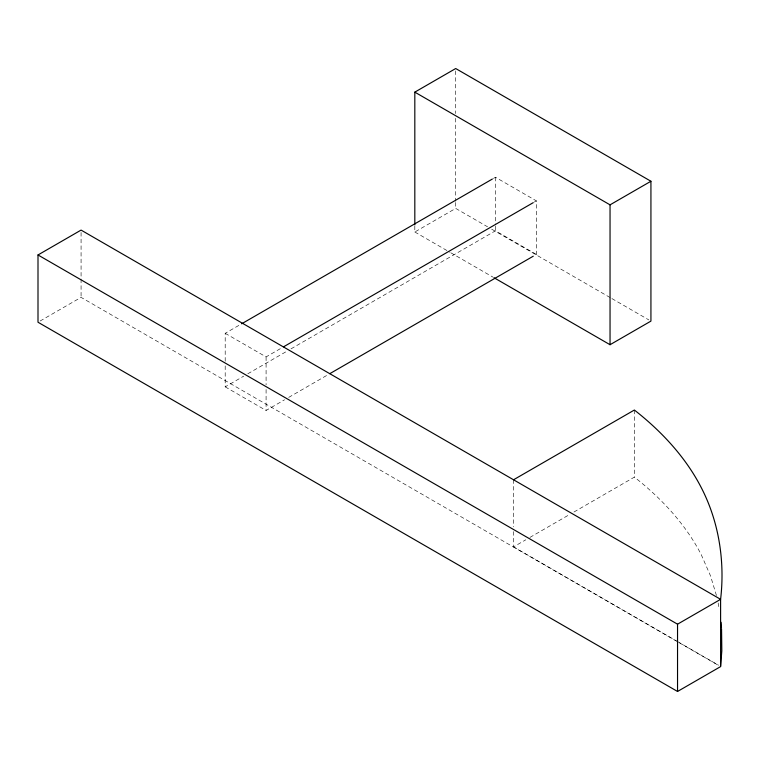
<?xml version="1.0" encoding="UTF-8"?>
<svg xmlns="http://www.w3.org/2000/svg" width="760" height="760" viewBox="0 0 760 760"><rect width="100%" height="100%" fill="white"/><g stroke="black" fill="none" stroke-linecap="round" stroke-linejoin="round"><path stroke-width="0.57" stroke-dasharray="3.8 2.85" d="M40.052 321.043L81.073 297.369L678.452 642.267M225.197 361.238L225.197 333.298L240.607 324.397M493.401 178.448L495.463 177.261L536.351 200.868L536.351 254.419L534.289 255.607M414.817 226.081L414.817 231.999L455.705 208.401L487.559 226.784M225.197 333.298L266.085 356.905L282.52 347.405M534.289 202.055L536.351 200.868M225.197 365.892L225.197 386.849L243.694 376.171M247.798 373.796L286.852 351.253M290.966 348.878L495.463 230.812L536.351 254.419M225.197 386.849L266.085 410.457L284.582 399.779M288.686 397.404L327.74 374.86M513.551 531.572L513.551 546.877L525.834 539.781M529.929 537.415L569.867 514.368M573.961 512.003L634.362 477.128L634.362 410.029M491.672 229.159L610.859 297.977M611.885 298.566L648.878 319.922M414.817 231.999L449.758 252.168M450.784 252.766L492.907 277.087M513.551 546.877L676.533 640.975M677.559 641.563L718.561 665.237M679.478 642.856L718.551 665.418M716.442 595.489L710.457 575.719L701.204 554.591A434.112 250.629 0 0 0 634.372 477.118M718.105 602.908L719.102 608.247M513.551 479.778L513.551 526.87M495.463 177.261L495.463 224.988M495.463 226.157L495.463 230.812M455.705 70.908L455.705 113.572M455.705 118.313L455.705 201.286M455.705 202.473L455.705 208.401M266.085 356.905L266.085 384.845M266.085 389.5L266.085 410.457M81.073 232.456L81.073 297.369"/><path stroke-width="1.14" d="M720.603 666.425L721.819 650.826L721.553 628.805M38 254.961L81.073 230.09L720.603 599.327L720.603 666.606L677.54 691.467L38 322.231L38 254.961L677.54 624.188L720.603 599.327C725.068 561.231 718.922 521.673 701.204 487.502A434.112 250.629 0 0 0 634.372 410.029L513.551 479.778M414.817 224.893L414.817 92.14L455.705 68.533L650.931 181.25L650.931 321.109L610.042 344.717L493.943 277.685M241.632 323.808L492.375 179.037M283.547 346.816L533.264 202.644M414.817 92.14L610.042 204.848L650.931 181.25M329.792 373.673L533.264 256.196M721.003 622.269L721.496 627.712M677.54 624.188L677.54 691.467M610.042 204.848L610.042 344.717"/></g></svg>
